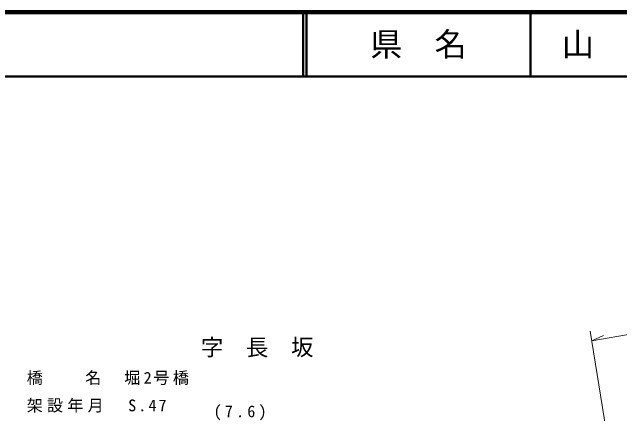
# Model space of a CAD drawing. Units: millimetres, scale not verified. Extents: x 40000 to 680000, y 20000 to 380000.
# Drawn here: x 252543 to 346898, y 317577 to 380000 of the extents above; entities that cross this region are included whole.
import ezdxf
from ezdxf.enums import TextEntityAlignment as Align

# ---------------------------------------------------------------- set-up
doc = ezdxf.new("R2010")
doc.units = ezdxf.units.MM
doc.header["$LTSCALE"] = 1000
doc.layers.add('M-BMK-HTXT', color=7, linetype='Continuous')
doc.layers.add('M-TTL-TXT', color=7, linetype='Continuous')
for name, color, linetype, lineweight in [('M-STR-HTXT', 7, 'Continuous', 13), ('M-STR-STRI', 7, 'Continuous', 13), ('M-TTL', 2, 'Continuous', 140), ('M-TTL-LINE', 7, 'Continuous', 50)]:
    doc.layers.add(name, color=color, linetype=linetype, lineweight=lineweight)
doc.styles.add('ＭＳ ゴシック', font='')
doc.styles.get('ＭＳ ゴシック').set_extended_font_data('MS Gothic')

msp = doc.modelspace()

# ---------------------------------------------------------------- linework, layer by layer
at = {"layer": 'M-STR-HTXT'}
for p, q in [((372094, 333897), (342529, 328949)), ((342291, 330426), (346525, 304095)), ((342529, 328949), (344349, 329778))]:
    msp.add_line(p, q, dxfattribs=at)
at = {"layer": 'M-TTL'}
msp.add_line((680000, 380000), (40000, 380000), dxfattribs=at)
at = {"layer": 'M-TTL-LINE'}
for p, q in [((297750, 380000), (297750, 370000)), ((298250, 380000), (298250, 370000)), ((333000, 380000), (333000, 370000)), ((40000, 370000), (680000, 370000))]:
    msp.add_line(p, q, dxfattribs=at)

# ---------------------------------------------------------------- texts
at = {"layer": 'M-BMK-HTXT', "style": 'ＭＳ ゴシック'}
msp.add_text('字\u3000長\u3000坂', height=2566, dxfattribs=at).set_placement((281835, 325857), align=Align.BOTTOM_LEFT)
at = {"layer": 'M-STR-STRI', "char_height": 1833, "attachment_point": 7, "style": 'ＭＳ ゴシック'}
for s, insert in [('\\T1.21;橋\u3000\u3000名\u3000堀2号橋', (254806, 322062)), ('\\T1.26;架設年月\u3000S.47', (254806, 317767)), ('\\T1.4;(7.6)', (283818, 316565))]:
    msp.add_mtext(s, dxfattribs=dict(at, insert=insert))
at = {"layer": 'M-TTL-TXT', "style": 'ＭＳ ゴシック'}
for s, p in [('県\u3000名', (315625, 375000)), ('山\u3000口\u3000県', (350375, 375000))]:
    msp.add_text(s, height=3666, dxfattribs=at).set_placement(p, align=Align.MIDDLE_CENTER)

doc.saveas('drawing.dxf')
